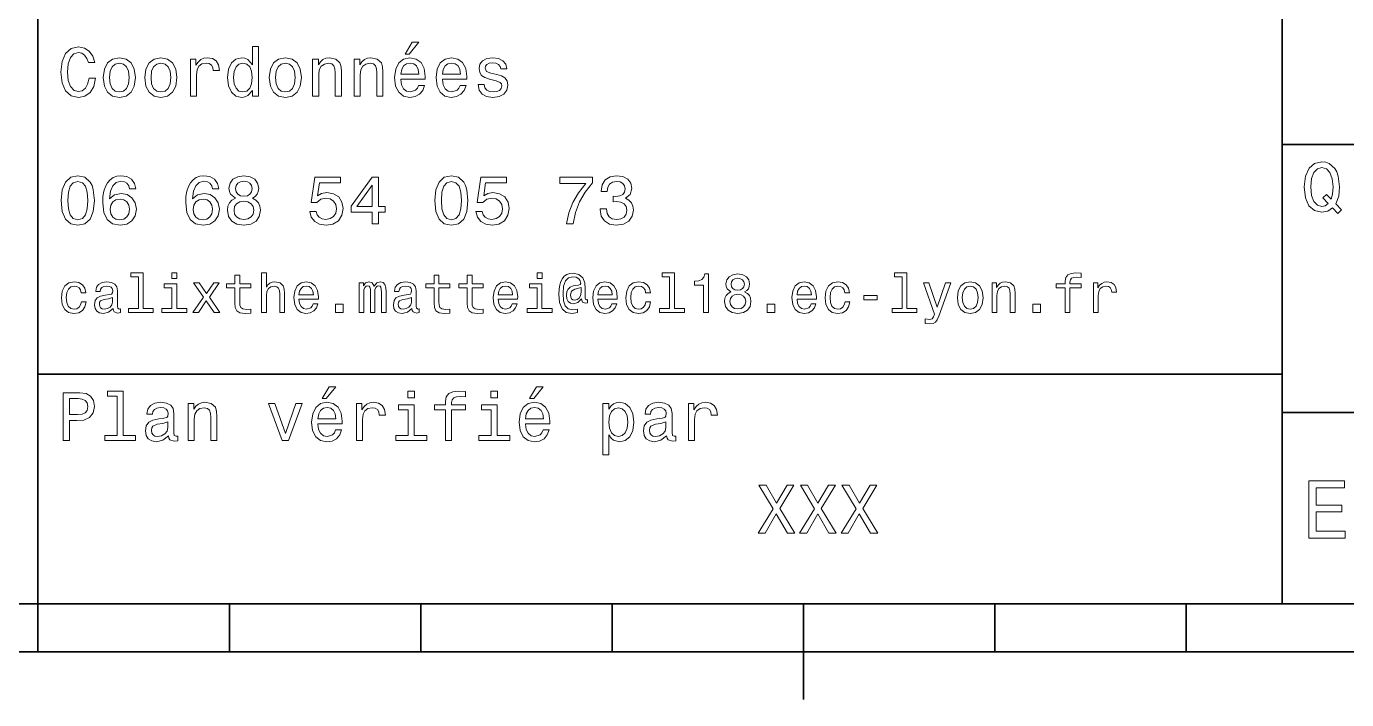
# Model space of a CAD drawing. Extents: x 0 to 420, y 0 to 297.
# Drawn here: x 219.4 to 288.4, y 5 to 40.2 of the extents above; entities that cross this region are included whole.
import ezdxf

# ---------------------------------------------------------------- set-up
doc = ezdxf.new("R2010")
doc.units = 0

msp = doc.modelspace()

# ---------------------------------------------------------------- linework, layer by layer
at = {"color": 7, "lineweight": 35}
for p, q in [((220, 10), (220, 70)), ((285, 10), (285, 70)), ((285, 34), (410, 34)), ((220, 22), (285, 22)), ((285, 20), (410, 20)), ((10, 10), (410, 10)), ((220, 10), (410, 10)), ((110, 7.5), (310, 7.5))]:
    msp.add_line(p, q, dxfattribs=at)
at = {"color": 7, "lineweight": 35, "ltscale": 0.0625}
for p, q in [((220, 10), (220, 7.5)), ((230, 10), (230, 7.5)), ((240, 10), (240, 7.5)), ((250, 10), (250, 7.5)), ((270, 10), (270, 7.5)), ((280, 10), (280, 7.5))]:
    msp.add_line(p, q, dxfattribs=at)
at = {"color": 7, "lineweight": 35, "ltscale": 0.125}
msp.add_line((260, 10), (260, 5), dxfattribs=at)
at = {"color": 7, "lineweight": 13}
for points in [[(239.184433, 38.728386), (239.396973, 38.728386), (239.89769, 39.340778), (239.544662, 39.340778)], [(222.667862, 37.460373), (222.595825, 37.15778), (222.476944, 36.941643), (222.311234, 36.808357), (222.116714, 36.765129), (221.882568, 36.829971), (221.698853, 37.024494), (221.57637, 37.341499), (221.536743, 37.780979), (221.57637, 38.216858), (221.695251, 38.537464), (221.878967, 38.731987), (222.116714, 38.80043), (222.289627, 38.764408), (222.437317, 38.663544), (222.552597, 38.501442), (222.631851, 38.278099), (222.97406, 38.278099), (222.865997, 38.620316), (222.67868, 38.879681), (222.422913, 39.041786), (222.116714, 39.099422), (221.734863, 39.009365), (221.443085, 38.757202), (221.255768, 38.342937), (221.190918, 37.780979), (221.255768, 37.219021), (221.443085, 36.804756), (221.734863, 36.548992), (222.116714, 36.462536), (222.451736, 36.530979), (222.721909, 36.721901), (222.912827, 37.035301), (223.013687, 37.460373)], [(231.201721, 36.829971), (231.201721, 36.530979), (231.518738, 36.530979), (231.518738, 39.117435), (231.205338, 39.117435), (231.205338, 38.170029), (230.963974, 38.443802), (230.816284, 38.508644), (230.646973, 38.533859), (230.340775, 38.461815), (230.103027, 38.260086), (229.94812, 37.935879), (229.894089, 37.5), (229.94812, 37.064121), (230.103027, 36.736309), (230.340775, 36.530979), (230.646973, 36.462536), (230.816284, 36.487751), (230.967575, 36.552593)], [(223.413544, 37.496399), (223.471176, 37.056915), (223.636887, 36.732708), (223.899857, 36.530979), (224.252884, 36.462536), (224.60231, 36.530979), (224.86528, 36.729107), (225.030975, 37.053314), (225.092224, 37.496399), (225.030975, 37.935879), (224.86528, 38.263687), (224.60231, 38.461815), (224.252884, 38.533859), (223.899857, 38.461815), (223.636887, 38.260086), (223.471176, 37.935879)], [(223.737747, 37.5), (223.770172, 37.824207), (223.871033, 38.058357), (224.033142, 38.20245), (224.252884, 38.25288), (224.469025, 38.20245), (224.631119, 38.061958), (224.731995, 37.824207), (224.768005, 37.5), (224.731995, 37.172188), (224.631119, 36.934437), (224.469025, 36.790344), (224.252884, 36.743515), (224.033142, 36.790344), (223.871033, 36.934437), (223.770172, 37.172188)], [(225.582138, 37.496399), (225.639771, 37.056915), (225.805481, 36.732708), (226.068451, 36.530979), (226.421463, 36.462536), (226.770889, 36.530979), (227.033859, 36.729107), (227.19957, 37.053314), (227.260803, 37.496399), (227.19957, 37.935879), (227.033859, 38.263687), (226.770889, 38.461815), (226.421463, 38.533859), (226.068451, 38.461815), (225.805481, 38.260086), (225.639771, 37.935879)], [(225.906342, 37.5), (225.938766, 37.824207), (226.039627, 38.058357), (226.201736, 38.20245), (226.421463, 38.25288), (226.637604, 38.20245), (226.799713, 38.061958), (226.900574, 37.824207), (226.9366, 37.5), (226.900574, 37.172188), (226.799713, 36.934437), (226.637604, 36.790344), (226.421463, 36.743515), (226.201736, 36.790344), (226.039627, 36.934437), (225.938766, 37.172188)], [(227.963257, 36.530979), (228.280258, 36.530979), (228.280258, 37.636887), (228.312683, 37.903458), (228.409943, 38.094379), (228.568451, 38.209652), (228.780975, 38.249279), (228.939484, 38.224064), (229.05835, 38.152016), (229.130402, 38.029537), (229.155624, 37.863831), (229.476227, 37.863831), (229.432999, 38.155621), (229.314117, 38.364552), (229.115997, 38.490635), (228.845825, 38.533859), (228.662109, 38.505043), (228.503601, 38.432995), (228.363113, 38.310516), (228.251434, 38.144814), (228.251434, 38.465416), (227.963257, 38.465416)], [(230.701004, 38.249279), (230.909943, 38.198845), (231.068451, 38.058357), (231.162109, 37.824207), (231.19812, 37.5), (231.162109, 37.172188), (231.068451, 36.938038), (230.909943, 36.793949), (230.701004, 36.747116), (230.502884, 36.793949), (230.351593, 36.938038), (230.250717, 37.175793), (230.218292, 37.5), (230.250717, 37.820606), (230.351593, 38.054756), (230.502884, 38.198845)], [(232.087891, 37.496399), (232.145538, 37.056915), (232.311234, 36.732708), (232.574203, 36.530979), (232.927231, 36.462536), (233.276657, 36.530979), (233.539627, 36.729107), (233.705338, 37.053314), (233.766571, 37.496399), (233.705338, 37.935879), (233.539627, 38.263687), (233.276657, 38.461815), (232.927231, 38.533859), (232.574203, 38.461815), (232.311234, 38.260086), (232.145538, 37.935879)], [(232.412109, 37.5), (232.444519, 37.824207), (232.545395, 38.058357), (232.707489, 38.20245), (232.927231, 38.25288), (233.143372, 38.20245), (233.305481, 38.061958), (233.406342, 37.824207), (233.442368, 37.5), (233.406342, 37.172188), (233.305481, 36.934437), (233.143372, 36.790344), (232.927231, 36.743515), (232.707489, 36.790344), (232.545395, 36.934437), (232.444519, 37.172188)], [(234.350143, 36.530979), (234.667145, 36.530979), (234.667145, 37.647694), (234.69957, 37.903458), (234.804031, 38.090778), (234.966141, 38.206051), (235.182281, 38.249279), (235.355194, 38.213257), (235.463257, 38.115993), (235.517288, 37.953888), (235.535309, 37.737751), (235.535309, 36.530979), (235.85231, 36.530979), (235.85231, 37.802593), (235.837891, 38.058357), (235.773056, 38.270893), (235.560516, 38.465416), (235.229111, 38.533859), (235.045395, 38.508644), (234.890488, 38.440201), (234.757202, 38.324928), (234.65274, 38.170029), (234.65274, 38.465416), (234.350143, 38.465416)], [(236.518738, 36.530979), (236.835739, 36.530979), (236.835739, 37.647694), (236.868149, 37.903458), (236.972626, 38.090778), (237.13472, 38.206051), (237.350861, 38.249279), (237.523773, 38.213257), (237.631836, 38.115993), (237.685883, 37.953888), (237.703888, 37.737751), (237.703888, 36.530979), (238.020889, 36.530979), (238.020889, 37.802593), (238.006485, 38.058357), (237.94165, 38.270893), (237.729111, 38.465416), (237.39769, 38.533859), (237.213974, 38.508644), (237.059082, 38.440201), (236.925797, 38.324928), (236.82132, 38.170029), (236.82132, 38.465416), (236.518738, 38.465416)], [(238.964691, 37.406338), (240.232712, 37.406338), (240.236313, 37.554035), (240.17868, 37.9683), (240.020172, 38.278099), (239.768005, 38.465416), (239.432999, 38.533859), (239.105194, 38.461815), (238.853027, 38.260086), (238.690918, 37.932278), (238.633286, 37.5), (238.687317, 37.056915), (238.849426, 36.732708), (239.097977, 36.530979), (239.422195, 36.462536), (239.703171, 36.509365), (239.933716, 36.631844), (240.103027, 36.826366), (240.200287, 37.085735), (239.886887, 37.085735), (239.822052, 36.941643), (239.728394, 36.833572), (239.461823, 36.747116), (239.256485, 36.786743), (239.101593, 36.912823), (239.000717, 37.118156), (238.964691, 37.395531)], [(238.964691, 37.672909), (239.004318, 37.921471), (239.101593, 38.105186), (239.249283, 38.216858), (239.443802, 38.256485), (239.63472, 38.216858), (239.782425, 38.105186), (239.872482, 37.921471), (239.904907, 37.672909)], [(241.133286, 37.406338), (242.401306, 37.406338), (242.404907, 37.554035), (242.34726, 37.9683), (242.188766, 38.278099), (241.9366, 38.465416), (241.601593, 38.533859), (241.273773, 38.461815), (241.021606, 38.260086), (240.859512, 37.932278), (240.80188, 37.5), (240.855911, 37.056915), (241.018005, 36.732708), (241.266571, 36.530979), (241.590775, 36.462536), (241.871765, 36.509365), (242.10231, 36.631844), (242.271606, 36.826366), (242.368881, 37.085735), (242.055481, 37.085735), (241.990631, 36.941643), (241.896973, 36.833572), (241.630402, 36.747116), (241.425079, 36.786743), (241.270172, 36.912823), (241.169312, 37.118156), (241.133286, 37.395531)], [(241.133286, 37.672909), (241.172913, 37.921471), (241.270172, 38.105186), (241.417862, 38.216858), (241.612396, 38.256485), (241.803314, 38.216858), (241.951004, 38.105186), (242.041061, 37.921471), (242.073486, 37.672909)], [(243.971909, 37.658501), (243.66571, 37.730545), (243.438766, 37.8134), (243.363113, 37.982708), (243.384735, 38.101585), (243.460373, 38.188038), (243.582855, 38.242073), (243.759369, 38.263687), (243.92868, 38.242073), (244.061966, 38.177231), (244.148422, 38.079971), (244.184448, 37.950287), (244.494232, 37.950287), (244.494232, 37.957493), (244.440201, 38.191643), (244.292511, 38.375359), (244.061966, 38.490635), (243.759369, 38.533859), (243.453171, 38.490635), (243.229828, 38.371758), (243.08934, 38.195244), (243.046112, 37.971901), (243.078537, 37.755764), (243.179398, 37.604465), (243.345108, 37.496399), (243.586456, 37.42075), (243.939484, 37.334293), (244.155624, 37.244236), (244.213257, 37.172188), (244.234879, 37.064121), (244.202454, 36.930836), (244.115997, 36.829971), (243.97551, 36.765129), (243.788193, 36.743515), (243.590057, 36.765129), (243.445969, 36.840778), (243.348709, 36.963257), (243.309082, 37.132565), (243.002884, 37.132565), (243.053314, 36.844379), (243.201004, 36.635445), (243.435165, 36.509365), (243.759369, 36.462536), (244.097992, 36.509365), (244.346542, 36.635445), (244.497833, 36.837173), (244.55188, 37.100143), (244.512253, 37.327087), (244.400574, 37.481987), (244.216858, 37.582851)], [(287.642639, 30.685879), (287.916412, 30.401297), (288.107361, 30.592218), (287.811951, 30.894812), (287.963257, 31.305475), (288.010101, 31.780979), (287.94165, 32.339336), (287.862396, 32.56628), (287.757935, 32.753601), (287.462524, 33.009365), (287.28241, 33.074207), (287.08429, 33.099422), (286.702454, 33.009365), (286.410675, 32.757202), (286.223358, 32.342937), (286.158508, 31.780979), (286.223358, 31.219019), (286.407074, 30.804754), (286.698853, 30.54899), (287.08429, 30.462536), (287.397705, 30.520172)], [(287.41571, 30.916426), (287.260803, 30.801151), (287.08429, 30.765129), (286.850159, 30.829971), (286.666412, 31.024494), (286.543945, 31.341497), (286.504333, 31.780979), (286.543945, 32.216858), (286.662811, 32.537464), (286.846527, 32.731987), (287.08429, 32.80043), (287.318451, 32.731987), (287.502167, 32.533859), (287.621033, 32.213257), (287.664276, 31.780979), (287.631836, 31.40634), (287.563416, 31.150576), (287.329254, 31.395533), (287.134735, 31.211815)], [(221.216141, 31.071325), (221.270172, 30.505762), (221.439484, 30.102304), (221.709656, 29.857347), (222.08429, 29.778097), (222.455338, 29.857347), (222.72551, 30.102304), (222.891205, 30.505762), (222.948853, 31.071325), (222.891205, 31.633286), (222.822769, 31.856628), (222.72551, 32.040344), (222.455338, 32.285301), (222.08429, 32.368156), (221.709656, 32.285301), (221.439484, 32.036743), (221.270172, 31.633286)], [(221.561966, 31.071325), (221.590775, 31.507204), (221.680832, 31.820604), (221.842941, 32.004322), (222.08429, 32.069164), (222.322052, 32.004322), (222.484146, 31.820604), (222.574203, 31.507204), (222.603027, 31.071325), (222.574203, 30.631844), (222.484146, 30.318443), (222.322052, 30.134726), (222.08429, 30.073486), (221.842941, 30.134726), (221.680832, 30.318443), (221.590775, 30.631844)], [(225.117432, 31.676512), (225.048996, 31.9683), (224.890488, 32.184437), (224.645538, 32.321323), (224.328537, 32.368156), (224.115997, 32.342937), (223.932281, 32.274494), (223.770172, 32.162823), (223.633286, 32.004322), (223.525223, 31.806194), (223.445969, 31.56484), (223.395538, 31.280258), (223.381119, 30.959654), (223.438766, 30.448126), (223.61528, 30.077089), (223.899857, 29.853746), (224.28891, 29.778097), (224.638336, 29.842939), (224.904892, 30.012247), (225.077805, 30.278818), (225.139053, 30.617435), (225.077805, 30.959654), (224.912109, 31.222622), (224.656342, 31.388329), (224.33934, 31.445965), (223.997116, 31.373919), (223.741348, 31.168587), (223.795395, 31.56484), (223.91066, 31.849422), (224.087173, 32.01873), (224.332138, 32.076366), (224.512253, 32.04755), (224.649139, 31.971901), (224.739197, 31.845821), (224.786026, 31.676512)], [(229.454605, 31.676512), (229.386169, 31.9683), (229.227661, 32.184437), (228.982712, 32.321323), (228.66571, 32.368156), (228.453171, 32.342937), (228.269455, 32.274494), (228.107346, 32.162823), (227.970459, 32.004322), (227.862396, 31.806194), (227.783142, 31.56484), (227.732712, 31.280258), (227.718292, 30.959654), (227.77594, 30.448126), (227.952454, 30.077089), (228.23703, 29.853746), (228.626083, 29.778097), (228.97551, 29.842939), (229.242081, 30.012247), (229.414978, 30.278818), (229.476227, 30.617435), (229.414978, 30.959654), (229.249283, 31.222622), (228.993515, 31.388329), (228.676514, 31.445965), (228.33429, 31.373919), (228.078537, 31.168587), (228.132568, 31.56484), (228.247833, 31.849422), (228.424347, 32.01873), (228.669312, 32.076366), (228.849426, 32.04755), (228.986313, 31.971901), (229.07637, 31.845821), (229.123199, 31.676512)], [(230.311966, 31.197405), (230.128235, 31.09654), (230.002167, 30.956051), (229.922913, 30.779539), (229.89769, 30.567001), (229.955338, 30.246397), (230.121033, 29.997837), (230.391205, 29.839336), (230.758652, 29.778097), (231.122482, 29.839336), (231.392654, 29.997837), (231.55835, 30.246397), (231.619598, 30.567001), (231.590775, 30.779539), (231.515137, 30.956051), (231.385452, 31.09654), (231.205338, 31.197405), (231.349426, 31.283861), (231.450287, 31.402737), (231.51152, 31.546829), (231.533142, 31.723343), (231.47551, 31.979107), (231.324203, 32.184437), (231.079254, 32.317722), (230.758652, 32.368156), (230.434433, 32.317722), (230.189484, 32.184437), (230.034576, 31.979107), (229.980545, 31.723343), (229.998566, 31.546829), (230.059799, 31.402737)], [(230.322769, 31.694523), (230.351593, 31.853025), (230.438034, 31.975504), (230.574921, 32.051151), (230.758652, 32.079971), (230.938766, 32.051151), (231.075653, 31.975504), (231.162109, 31.853025), (231.194519, 31.694523), (231.162109, 31.532419), (231.075653, 31.40634), (230.938766, 31.323486), (230.758652, 31.298271), (230.574921, 31.327089), (230.438034, 31.40634), (230.351593, 31.532419)], [(234.202454, 30.502161), (234.281708, 30.206772), (234.458206, 29.976225), (234.717575, 29.832132), (235.048996, 29.778097), (235.412827, 29.842939), (235.697403, 30.019451), (235.877518, 30.300432), (235.945969, 30.660662), (235.88472, 30.995676), (235.711823, 31.258644), (235.44165, 31.427954), (235.092224, 31.489193), (234.822052, 31.445965), (234.613113, 31.327089), (234.713974, 32.000721), (235.809082, 32.000721), (235.809082, 32.296108), (234.472626, 32.296108), (234.27449, 30.970461), (234.562683, 30.970461), (234.771606, 31.139769), (235.038177, 31.201008), (235.268738, 31.161383), (235.445251, 31.046108), (235.556915, 30.869596), (235.596542, 30.642651), (235.556915, 30.415705), (235.44165, 30.239193), (235.265137, 30.127522), (235.038177, 30.087896), (234.84726, 30.113111), (234.69957, 30.195965), (234.591492, 30.325647), (234.53746, 30.502161)], [(237.46254, 29.850143), (237.786743, 29.850143), (237.786743, 30.46974), (238.143372, 30.46974), (238.143372, 30.757925), (237.786743, 30.757925), (237.786743, 32.296108), (237.458939, 32.296108), (236.363831, 30.786743), (236.363831, 30.46974), (237.46254, 30.46974)], [(236.666428, 30.757925), (237.46254, 31.878241), (237.46254, 30.757925)], [(240.733429, 31.071325), (240.78746, 30.505762), (240.956772, 30.102304), (241.226944, 29.857347), (241.601593, 29.778097), (241.972626, 29.857347), (242.242798, 30.102304), (242.408508, 30.505762), (242.466141, 31.071325), (242.408508, 31.633286), (242.340057, 31.856628), (242.242798, 32.040344), (241.972626, 32.285301), (241.601593, 32.368156), (241.226944, 32.285301), (240.956772, 32.036743), (240.78746, 31.633286)], [(241.079254, 31.071325), (241.108063, 31.507204), (241.19812, 31.820604), (241.360229, 32.004322), (241.601593, 32.069164), (241.83934, 32.004322), (242.001434, 31.820604), (242.091492, 31.507204), (242.120316, 31.071325), (242.091492, 30.631844), (242.001434, 30.318443), (241.83934, 30.134726), (241.601593, 30.073486), (241.360229, 30.134726), (241.19812, 30.318443), (241.108063, 30.631844)], [(242.876801, 30.502161), (242.956055, 30.206772), (243.132568, 29.976225), (243.391937, 29.832132), (243.723343, 29.778097), (244.087173, 29.842939), (244.371765, 30.019451), (244.55188, 30.300432), (244.620316, 30.660662), (244.559082, 30.995676), (244.386169, 31.258644), (244.115997, 31.427954), (243.766571, 31.489193), (243.496399, 31.445965), (243.28746, 31.327089), (243.388336, 32.000721), (244.483429, 32.000721), (244.483429, 32.296108), (243.146973, 32.296108), (242.948853, 30.970461), (243.23703, 30.970461), (243.445969, 31.139769), (243.71254, 31.201008), (243.943085, 31.161383), (244.119598, 31.046108), (244.231262, 30.869596), (244.270889, 30.642651), (244.231262, 30.415705), (244.115997, 30.239193), (243.939484, 30.127522), (243.71254, 30.087896), (243.521622, 30.113111), (243.373917, 30.195965), (243.265854, 30.325647), (243.211823, 30.502161)], [(247.606628, 29.850143), (247.970459, 29.850143), (248.08934, 30.444523), (248.298279, 30.999279), (248.593658, 31.514408), (248.979111, 31.997118), (248.979111, 32.296108), (247.264404, 32.296108), (247.264404, 31.9683), (248.633286, 31.9683), (248.23703, 31.481987), (247.938049, 30.974062), (247.729111, 30.433718)], [(249.368164, 30.635447), (249.368164, 30.610229), (249.425797, 30.264408), (249.595108, 30.005043), (249.861679, 29.839336), (250.214706, 29.778097), (250.58934, 29.839336), (250.870316, 29.997837), (251.05043, 30.25), (251.11528, 30.574207), (251.086456, 30.786743), (251.007202, 30.959654), (250.877533, 31.092939), (250.70462, 31.190201), (250.938766, 31.384726), (251.021622, 31.694523), (250.96759, 31.975504), (250.812683, 32.188038), (250.560516, 32.321323), (250.214706, 32.368156), (249.890488, 32.310516), (249.641937, 32.152016), (249.479828, 31.899855), (249.425797, 31.56484), (249.425797, 31.539625), (249.746399, 31.539625), (249.775223, 31.770172), (249.868881, 31.935879), (250.020172, 32.036743), (250.232712, 32.072765), (250.420029, 32.043949), (250.556915, 31.9683), (250.639771, 31.845821), (250.672195, 31.680115), (250.639771, 31.503601), (250.553314, 31.384726), (250.402023, 31.312679), (250.196686, 31.291065), (250.056198, 31.294668), (250.056198, 31.010086), (250.232712, 31.01729), (250.459656, 30.984869), (250.628967, 30.898415), (250.729828, 30.757925), (250.765854, 30.574207), (250.726227, 30.365273), (250.621765, 30.210375), (250.456055, 30.113111), (250.236313, 30.08069), (250.009369, 30.116714), (249.843658, 30.224783), (249.739197, 30.397694), (249.69957, 30.635447)], [(224.789627, 30.613832), (224.75, 30.386887), (224.649139, 30.213976), (224.48703, 30.098703), (224.285309, 30.062679), (224.072769, 30.098703), (223.91066, 30.210375), (223.806198, 30.383286), (223.773773, 30.610229), (223.809799, 30.833572), (223.91066, 31.002882), (224.07637, 31.11095), (224.299713, 31.150576), (224.494232, 31.11095), (224.649139, 31.006483), (224.75, 30.837175)], [(229.126801, 30.613832), (229.087173, 30.386887), (228.986313, 30.213976), (228.824203, 30.098703), (228.622482, 30.062679), (228.409943, 30.098703), (228.247833, 30.210375), (228.143372, 30.383286), (228.110947, 30.610229), (228.146973, 30.833572), (228.247833, 31.002882), (228.413544, 31.11095), (228.636887, 31.150576), (228.831406, 31.11095), (228.986313, 31.006483), (229.087173, 30.837175)], [(230.243515, 30.574207), (230.27594, 30.765129), (230.380402, 30.909222), (230.542511, 31.002882), (230.758652, 31.035301), (230.971176, 31.002882), (231.133286, 30.909222), (231.237747, 30.765129), (231.273773, 30.574207), (231.237747, 30.368876), (231.133286, 30.213976), (230.971176, 30.113111), (230.758652, 30.08069), (230.542511, 30.113111), (230.380402, 30.213976), (230.27594, 30.368876)], [(225.244965, 27.080692), (225.244965, 25.438042), (224.723343, 25.438042), (224.723343, 25.224785), (226.017288, 25.224785), (226.017288, 25.438042), (225.498566, 25.438042), (225.498566, 27.293949), (224.84726, 27.293949), (224.84726, 27.080692)], [(227.259369, 27.293949), (226.991348, 27.293949), (226.991348, 27.005764), (227.259369, 27.005764)], [(230.285309, 26.504324), (230.285309, 25.729107), (230.302597, 25.478388), (230.383286, 25.305477), (230.544662, 25.204613), (230.818451, 25.170031), (231.118149, 25.184439), (231.118149, 25.40346), (230.899139, 25.386168), (230.700287, 25.409224), (230.593658, 25.48127), (230.547546, 25.602306), (230.53891, 25.772335), (230.53891, 26.504324), (231.118149, 26.504324), (231.118149, 26.720463), (230.53891, 26.720463), (230.53891, 27.172913), (230.285309, 27.172913), (230.285309, 26.720463), (229.84726, 26.720463), (229.84726, 26.504324)], [(231.680115, 25.224785), (231.933716, 25.224785), (231.933716, 26.118156), (231.959656, 26.322767), (232.043228, 26.472624), (232.172913, 26.564842), (232.345825, 26.599424), (232.484146, 26.570606), (232.570602, 26.492796), (232.613831, 26.363113), (232.628235, 26.190203), (232.628235, 25.224785), (232.881851, 25.224785), (232.881851, 26.242077), (232.870316, 26.446688), (232.818451, 26.616716), (232.648407, 26.772335), (232.383286, 26.827091), (232.239197, 26.806917), (232.11528, 26.752163), (232.01152, 26.665707), (231.933716, 26.547552), (231.933716, 27.293949), (231.680115, 27.293949)], [(240.694519, 26.504324), (240.694519, 25.729107), (240.711823, 25.478388), (240.792511, 25.305477), (240.953888, 25.204613), (241.227661, 25.170031), (241.527374, 25.184439), (241.527374, 25.40346), (241.30835, 25.386168), (241.109512, 25.409224), (241.002884, 25.48127), (240.956772, 25.602306), (240.94812, 25.772335), (240.94812, 26.504324), (241.527374, 26.504324), (241.527374, 26.720463), (240.94812, 26.720463), (240.94812, 27.172913), (240.694519, 27.172913), (240.694519, 26.720463), (240.256485, 26.720463), (240.256485, 26.504324)], [(242.429398, 26.504324), (242.429398, 25.729107), (242.446686, 25.478388), (242.527374, 25.305477), (242.688766, 25.204613), (242.96254, 25.170031), (243.262253, 25.184439), (243.262253, 25.40346), (243.043228, 25.386168), (242.844376, 25.409224), (242.737747, 25.48127), (242.69165, 25.602306), (242.682999, 25.772335), (242.682999, 26.504324), (243.262253, 26.504324), (243.262253, 26.720463), (242.682999, 26.720463), (242.682999, 27.172913), (242.429398, 27.172913), (242.429398, 26.720463), (241.991348, 26.720463), (241.991348, 26.504324)], [(246.342941, 27.293949), (246.074921, 27.293949), (246.074921, 27.005764), (246.342941, 27.005764)], [(248.708939, 25.734871), (248.708939, 25.902018), (248.662827, 25.893373), (248.608063, 25.913546), (248.590775, 25.974064), (248.590775, 26.446688), (248.567719, 26.780981), (248.47551, 27.02882), (248.259369, 27.213257), (247.956772, 27.279539), (247.780975, 27.262249), (247.631119, 27.210375), (247.501434, 27.12392), (247.39769, 27.002882), (247.317001, 26.850145), (247.259369, 26.662825), (247.224792, 26.438042), (247.213257, 26.184439), (247.253601, 25.737753), (247.383286, 25.42075), (247.599426, 25.230549), (247.907776, 25.170031), (248.190201, 25.216139), (248.190201, 25.406342), (247.942368, 25.360231), (247.703171, 25.409224), (247.544678, 25.567724), (247.458221, 25.835735), (247.432281, 26.224785), (247.46109, 26.605188), (247.559082, 26.876081), (247.717575, 27.040346), (247.94812, 27.095102), (248.123917, 27.063402), (248.253601, 26.988474), (248.33429, 26.876081), (248.363113, 26.746399), (248.331421, 26.682999), (248.244965, 26.654179), (247.96254, 26.610952), (247.806915, 26.547552), (247.694519, 26.449568), (247.628235, 26.314121), (247.608063, 26.135448), (247.634003, 25.942364), (247.706055, 25.798271), (247.824203, 25.708935), (247.979828, 25.680117), (248.207489, 25.740635), (248.400574, 25.930836), (248.400574, 25.913546), (248.446686, 25.760807), (248.605194, 25.714699)], [(253.002884, 27.080692), (253.002884, 25.438042), (252.481277, 25.438042), (252.481277, 25.224785), (253.775223, 25.224785), (253.775223, 25.438042), (253.256485, 25.438042), (253.256485, 27.293949), (252.605194, 27.293949), (252.605194, 27.080692)], [(254.778107, 25.224785), (255.040344, 25.224785), (255.040344, 27.239193), (254.844391, 27.239193), (254.792511, 27.063402), (254.688766, 26.945246), (254.530258, 26.876081), (254.311249, 26.853027), (254.311249, 26.648417), (254.778107, 26.648417)], [(256.207489, 26.302595), (256.060516, 26.221903), (255.959656, 26.10951), (255.896255, 25.9683), (255.876083, 25.798271), (255.922195, 25.541788), (256.054749, 25.342941), (256.270905, 25.216139), (256.56485, 25.167149), (256.855896, 25.216139), (257.072052, 25.342941), (257.20462, 25.541788), (257.253601, 25.798271), (257.23056, 25.9683), (257.170044, 26.10951), (257.066284, 26.221903), (256.92218, 26.302595), (257.037476, 26.371759), (257.118164, 26.46686), (257.167145, 26.582134), (257.184448, 26.723343), (257.138336, 26.927956), (257.017303, 27.09222), (256.82132, 27.198849), (256.56485, 27.239193), (256.305481, 27.198849), (256.109528, 27.09222), (255.985596, 26.927956), (255.942368, 26.723343), (255.956772, 26.582134), (256.005768, 26.46686)], [(256.216125, 26.700289), (256.239197, 26.827091), (256.30835, 26.925074), (256.417877, 26.985592), (256.56485, 27.008646), (256.708923, 26.985592), (256.818451, 26.925074), (256.887604, 26.827091), (256.913544, 26.700289), (256.887604, 26.570606), (256.818451, 26.469742), (256.708923, 26.40346), (256.56485, 26.383286), (256.417877, 26.406342), (256.30835, 26.469742), (256.239197, 26.570606)], [(265.146973, 27.080692), (265.146973, 25.438042), (264.625366, 25.438042), (264.625366, 25.224785), (265.919312, 25.224785), (265.919312, 25.438042), (265.400574, 25.438042), (265.400574, 27.293949), (264.749298, 27.293949), (264.749298, 27.080692)], [(273.66861, 26.504324), (273.66861, 25.224785), (273.922211, 25.224785), (273.922211, 26.504324), (274.498566, 26.504324), (274.498566, 26.720463), (273.922211, 26.720463), (273.922211, 26.815563), (273.942383, 26.930836), (274.008667, 27.008646), (274.121033, 27.054756), (274.28244, 27.072046), (274.498566, 27.06052), (274.498566, 27.279539), (274.224792, 27.293949), (273.976959, 27.268013), (273.804047, 27.190203), (273.700287, 27.054756), (273.66861, 26.861671), (273.66861, 26.720463), (273.20462, 26.720463), (273.20462, 26.504324)], [(222.256485, 26.259367), (222.507202, 26.259367), (222.455338, 26.489914), (222.331406, 26.671471), (222.138336, 26.783863), (221.887604, 26.827091), (221.610947, 26.769453), (221.400574, 26.60807), (221.268005, 26.345821), (221.221909, 25.994238), (221.265137, 25.645535), (221.394806, 25.386168), (221.599426, 25.224785), (221.878967, 25.170031), (222.126801, 25.213257), (222.319885, 25.334295), (222.452454, 25.524496), (222.510086, 25.778099), (222.268005, 25.778099), (222.224777, 25.616716), (222.144089, 25.495678), (222.028824, 25.42075), (221.887604, 25.397696), (221.711823, 25.43516), (221.585022, 25.550434), (221.507202, 25.737753), (221.481262, 26.002882), (221.507202, 26.262249), (221.587891, 26.449568), (221.717575, 26.564842), (221.887604, 26.605188), (222.03746, 26.579252), (222.149857, 26.51297), (222.224777, 26.40346)], [(223.925079, 25.426514), (223.925079, 25.417868), (223.939484, 25.319885), (223.982712, 25.250721), (224.164261, 25.195967), (224.305481, 25.219021), (224.305481, 25.414986), (224.244949, 25.406342), (224.164261, 25.443806), (224.149857, 25.559078), (224.149857, 26.360231), (224.11528, 26.564842), (224.014404, 26.708935), (223.838623, 26.795389), (223.590775, 26.827091), (223.348709, 26.792507), (223.170029, 26.694525), (223.057632, 26.541788), (223.020172, 26.340059), (223.020172, 26.322767), (223.247833, 26.322767), (223.268005, 26.443806), (223.331406, 26.53026), (223.435165, 26.582134), (223.582138, 26.602306), (223.723343, 26.587896), (223.824203, 26.54467), (223.88472, 26.469742), (223.904892, 26.365995), (223.893372, 26.244957), (223.84726, 26.184439), (223.731995, 26.155621), (223.515854, 26.132566), (223.268005, 26.080692), (223.092224, 25.988474), (222.98848, 25.844381), (222.956772, 25.631124), (222.985596, 25.440924), (223.074921, 25.299713), (223.219025, 25.210375), (223.417862, 25.178675), (223.685883, 25.239195)], [(227.250717, 25.438042), (227.250717, 26.720463), (226.599426, 26.720463), (226.599426, 26.504324), (226.997116, 26.504324), (226.997116, 25.438042), (226.478394, 25.438042), (226.478394, 25.224785), (227.775223, 25.224785), (227.775223, 25.438042)], [(228.394806, 25.224785), (228.792511, 25.827091), (229.201721, 25.224785), (229.507202, 25.224785), (228.953888, 26.023056), (229.47551, 26.772335), (229.181549, 26.772335), (228.804031, 26.210375), (228.426514, 26.772335), (228.126801, 26.772335), (228.639771, 26.020174), (228.097977, 25.224785)], [(233.636887, 25.925074), (234.651291, 25.925074), (234.654175, 26.043228), (234.608063, 26.374641), (234.481262, 26.622478), (234.279541, 26.772335), (234.01152, 26.827091), (233.749283, 26.769453), (233.547546, 26.60807), (233.417862, 26.345821), (233.371765, 26), (233.414978, 25.645535), (233.544662, 25.386168), (233.743515, 25.224785), (234.002884, 25.170031), (234.227661, 25.207495), (234.412109, 25.305477), (234.547546, 25.461096), (234.625366, 25.668589), (234.374634, 25.668589), (234.322769, 25.553314), (234.247833, 25.46686), (234.034576, 25.397696), (233.870316, 25.429396), (233.746399, 25.53026), (233.66571, 25.694525), (233.636887, 25.916428)], [(233.636887, 26.138329), (233.668594, 26.337177), (233.746399, 26.48415), (233.864548, 26.573488), (234.020172, 26.605188), (234.172913, 26.573488), (234.291061, 26.48415), (234.363113, 26.337177), (234.389053, 26.138329)], [(236.783859, 25.224785), (237.017288, 25.224785), (237.017288, 26.259367), (237.031693, 26.414986), (237.074921, 26.527378), (237.141205, 26.59366), (237.227661, 26.619598), (237.296829, 26.596542), (237.342941, 26.538906), (237.365997, 26.440924), (237.374634, 26.311241), (237.374634, 25.224785), (237.593658, 25.224785), (237.593658, 26.259367), (237.608063, 26.412106), (237.651291, 26.524496), (237.720459, 26.59366), (237.806915, 26.619598), (237.876083, 26.596542), (237.922195, 26.538906), (237.951004, 26.311241), (237.951004, 25.224785), (238.184433, 25.224785), (238.184433, 26.293949), (238.170029, 26.515852), (238.123917, 26.685881), (238.031693, 26.789627), (237.881836, 26.827091), (237.706055, 26.769453), (237.570602, 26.602306), (237.463974, 26.766571), (237.285309, 26.827091), (237.121033, 26.769453), (237.008636, 26.60807), (237.008636, 26.772335), (236.783859, 26.772335)], [(239.53891, 25.426514), (239.53891, 25.417868), (239.553314, 25.319885), (239.596542, 25.250721), (239.778091, 25.195967), (239.919312, 25.219021), (239.919312, 25.414986), (239.858795, 25.406342), (239.778091, 25.443806), (239.763687, 25.559078), (239.763687, 26.360231), (239.729111, 26.564842), (239.628235, 26.708935), (239.452454, 26.795389), (239.204605, 26.827091), (238.96254, 26.792507), (238.783859, 26.694525), (238.671463, 26.541788), (238.634003, 26.340059), (238.634003, 26.322767), (238.861664, 26.322767), (238.881836, 26.443806), (238.945251, 26.53026), (239.048996, 26.582134), (239.195969, 26.602306), (239.337173, 26.587896), (239.438034, 26.54467), (239.498566, 26.469742), (239.518738, 26.365995), (239.507202, 26.244957), (239.46109, 26.184439), (239.345825, 26.155621), (239.129684, 26.132566), (238.881836, 26.080692), (238.706055, 25.988474), (238.60231, 25.844381), (238.570602, 25.631124), (238.599426, 25.440924), (238.688751, 25.299713), (238.832855, 25.210375), (239.031693, 25.178675), (239.299713, 25.239195)], [(244.046112, 25.925074), (245.060516, 25.925074), (245.0634, 26.043228), (245.017288, 26.374641), (244.890488, 26.622478), (244.688766, 26.772335), (244.420746, 26.827091), (244.158508, 26.769453), (243.956772, 26.60807), (243.827087, 26.345821), (243.780975, 26), (243.824203, 25.645535), (243.953888, 25.386168), (244.15274, 25.224785), (244.412109, 25.170031), (244.636887, 25.207495), (244.82132, 25.305477), (244.956772, 25.461096), (245.034576, 25.668589), (244.783859, 25.668589), (244.731995, 25.553314), (244.657059, 25.46686), (244.443802, 25.397696), (244.279541, 25.429396), (244.155624, 25.53026), (244.074921, 25.694525), (244.046112, 25.916428)], [(244.046112, 26.138329), (244.077805, 26.337177), (244.155624, 26.48415), (244.273773, 26.573488), (244.429398, 26.605188), (244.582138, 26.573488), (244.700287, 26.48415), (244.772339, 26.337177), (244.798279, 26.138329)], [(246.33429, 25.438042), (246.33429, 26.720463), (245.682999, 26.720463), (245.682999, 26.504324), (246.080688, 26.504324), (246.080688, 25.438042), (245.561966, 25.438042), (245.561966, 25.224785), (246.858795, 25.224785), (246.858795, 25.438042)], [(248.374634, 26.279539), (248.345825, 26.100866), (248.273773, 25.974064), (248.164261, 25.896255), (248.034576, 25.873199), (247.945251, 25.887609), (247.881851, 25.939482), (247.841492, 26.025938), (247.829971, 26.146975), (247.878967, 26.345821), (248.046112, 26.449568), (248.374634, 26.53026)], [(249.250717, 25.925074), (250.265137, 25.925074), (250.268005, 26.043228), (250.221909, 26.374641), (250.095108, 26.622478), (249.893372, 26.772335), (249.625366, 26.827091), (249.363113, 26.769453), (249.161377, 26.60807), (249.031708, 26.345821), (248.985596, 26), (249.028824, 25.645535), (249.158508, 25.386168), (249.357346, 25.224785), (249.616714, 25.170031), (249.841507, 25.207495), (250.02594, 25.305477), (250.161377, 25.461096), (250.239197, 25.668589), (249.98848, 25.668589), (249.9366, 25.553314), (249.861679, 25.46686), (249.648422, 25.397696), (249.484146, 25.429396), (249.360229, 25.53026), (249.279541, 25.694525), (249.250717, 25.916428)], [(249.250717, 26.138329), (249.282425, 26.337177), (249.360229, 26.48415), (249.478394, 26.573488), (249.634003, 26.605188), (249.786743, 26.573488), (249.904907, 26.48415), (249.976944, 26.337177), (250.002884, 26.138329)], [(251.749283, 26.259367), (252, 26.259367), (251.948135, 26.489914), (251.824203, 26.671471), (251.631134, 26.783863), (251.380402, 26.827091), (251.103745, 26.769453), (250.893372, 26.60807), (250.760803, 26.345821), (250.714706, 25.994238), (250.757935, 25.645535), (250.887604, 25.386168), (251.092224, 25.224785), (251.371765, 25.170031), (251.619598, 25.213257), (251.812683, 25.334295), (251.945251, 25.524496), (252.002884, 25.778099), (251.760803, 25.778099), (251.717575, 25.616716), (251.636887, 25.495678), (251.521622, 25.42075), (251.380402, 25.397696), (251.20462, 25.43516), (251.07782, 25.550434), (251, 25.737753), (250.97406, 26.002882), (251, 26.262249), (251.080688, 26.449568), (251.210373, 26.564842), (251.380402, 26.605188), (251.530258, 26.579252), (251.642654, 26.51297), (251.717575, 26.40346)], [(259.659943, 25.925074), (260.674347, 25.925074), (260.677246, 26.043228), (260.631134, 26.374641), (260.504333, 26.622478), (260.302612, 26.772335), (260.034576, 26.827091), (259.772339, 26.769453), (259.570618, 26.60807), (259.440918, 26.345821), (259.394806, 26), (259.438049, 25.645535), (259.567719, 25.386168), (259.766571, 25.224785), (260.02594, 25.170031), (260.250732, 25.207495), (260.435181, 25.305477), (260.570618, 25.461096), (260.648438, 25.668589), (260.397705, 25.668589), (260.345825, 25.553314), (260.270905, 25.46686), (260.057648, 25.397696), (259.893372, 25.429396), (259.76947, 25.53026), (259.688782, 25.694525), (259.659943, 25.916428)], [(259.659943, 26.138329), (259.69165, 26.337177), (259.76947, 26.48415), (259.887604, 26.573488), (260.043243, 26.605188), (260.195984, 26.573488), (260.314117, 26.48415), (260.386169, 26.337177), (260.412109, 26.138329)], [(262.158508, 26.259367), (262.409241, 26.259367), (262.357361, 26.489914), (262.233429, 26.671471), (262.040344, 26.783863), (261.789642, 26.827091), (261.51297, 26.769453), (261.302612, 26.60807), (261.170044, 26.345821), (261.123932, 25.994238), (261.167145, 25.645535), (261.296844, 25.386168), (261.501434, 25.224785), (261.780975, 25.170031), (262.028809, 25.213257), (262.221924, 25.334295), (262.354462, 25.524496), (262.412109, 25.778099), (262.170044, 25.778099), (262.126801, 25.616716), (262.046112, 25.495678), (261.930847, 25.42075), (261.789642, 25.397696), (261.613831, 25.43516), (261.48703, 25.550434), (261.409241, 25.737753), (261.383301, 26.002882), (261.409241, 26.262249), (261.489929, 26.449568), (261.619598, 26.564842), (261.789642, 26.605188), (261.939484, 26.579252), (262.05188, 26.51297), (262.126801, 26.40346)], [(267.417877, 26.772335), (266.97406, 25.49856), (266.53891, 26.772335), (266.262268, 26.772335), (266.850159, 25.13833), (266.798279, 24.994238), (266.71759, 24.896255), (266.582153, 24.864553), (266.348694, 24.893373), (266.348694, 24.648417), (266.593658, 24.62536), (266.76947, 24.648417), (266.893372, 24.720463), (266.982727, 24.844381), (267.060516, 25.025938), (267.688782, 26.772335)], [(268.037476, 25.99712), (268.083588, 25.645535), (268.216156, 25.386168), (268.426514, 25.224785), (268.708954, 25.170031), (268.988464, 25.224785), (269.198853, 25.383286), (269.331421, 25.642653), (269.380402, 25.99712), (269.331421, 26.348703), (269.198853, 26.610952), (268.988464, 26.769453), (268.708954, 26.827091), (268.426514, 26.769453), (268.216156, 26.60807), (268.083588, 26.348703)], [(268.296844, 26), (268.322784, 26.259367), (268.403473, 26.446688), (268.533142, 26.56196), (268.708954, 26.602306), (268.881836, 26.56196), (269.011536, 26.449568), (269.092224, 26.259367), (269.121033, 26), (269.092224, 25.737753), (269.011536, 25.547552), (268.881836, 25.432278), (268.708954, 25.394814), (268.533142, 25.432278), (268.403473, 25.547552), (268.322784, 25.737753)], [(269.84726, 25.224785), (270.100861, 25.224785), (270.100861, 26.118156), (270.126801, 26.322767), (270.210388, 26.472624), (270.340057, 26.564842), (270.51297, 26.599424), (270.651306, 26.570606), (270.737762, 26.492796), (270.781006, 26.363113), (270.79541, 26.190203), (270.79541, 25.224785), (271.049011, 25.224785), (271.049011, 26.242077), (271.037476, 26.446688), (270.985596, 26.616716), (270.815582, 26.772335), (270.550446, 26.827091), (270.403473, 26.806917), (270.279541, 26.752163), (270.172913, 26.659943), (270.089355, 26.536024), (270.089355, 26.772335), (269.84726, 26.772335)], [(275.146973, 25.224785), (275.400574, 25.224785), (275.400574, 26.10951), (275.426514, 26.322767), (275.504333, 26.475506), (275.631134, 26.567724), (275.801147, 26.599424), (275.927979, 26.579252), (276.023071, 26.521614), (276.080688, 26.423632), (276.100891, 26.291067), (276.357361, 26.291067), (276.322784, 26.524496), (276.227661, 26.691643), (276.069183, 26.792507), (275.853027, 26.827091), (275.706055, 26.804035), (275.579254, 26.746399), (275.466858, 26.648417), (275.377533, 26.515852), (275.377533, 26.772335), (275.146973, 26.772335)], [(223.896255, 25.766571), (223.861664, 25.616716), (223.769455, 25.501442), (223.631119, 25.426514), (223.46109, 25.400578), (223.351578, 25.414986), (223.273773, 25.461096), (223.224777, 25.541788), (223.210373, 25.654181), (223.221909, 25.755045), (223.268005, 25.827091), (223.452454, 25.907782), (223.685883, 25.942364), (223.896255, 26.011528)], [(235.547546, 25.224785), (235.945251, 25.224785), (235.945251, 25.654181), (235.547546, 25.654181)], [(239.510086, 25.766571), (239.475494, 25.616716), (239.383286, 25.501442), (239.244949, 25.426514), (239.074921, 25.400578), (238.965424, 25.414986), (238.887604, 25.461096), (238.838623, 25.541788), (238.824203, 25.654181), (238.835739, 25.755045), (238.881836, 25.827091), (239.066284, 25.907782), (239.299713, 25.942364), (239.510086, 26.011528)], [(256.15274, 25.804035), (256.17868, 25.956774), (256.262268, 26.072046), (256.391937, 26.146975), (256.56485, 26.172913), (256.734863, 26.146975), (256.864563, 26.072046), (256.94812, 25.956774), (256.976959, 25.804035), (256.94812, 25.639771), (256.864563, 25.515852), (256.734863, 25.43516), (256.56485, 25.409224), (256.391937, 25.43516), (256.262268, 25.515852), (256.17868, 25.639771)], [(258.100861, 25.224785), (258.498566, 25.224785), (258.498566, 25.654181), (258.100861, 25.654181)], [(263.15564, 25.884727), (263.853027, 25.884727), (263.853027, 26.112392), (263.15564, 26.112392)], [(271.979828, 25.224785), (272.377533, 25.224785), (272.377533, 25.654181), (271.979828, 25.654181)], [(221.324203, 18.530979), (221.655624, 18.530979), (221.655624, 19.586454), (222.023056, 19.586454), (222.394089, 19.604465), (222.689484, 19.730547), (222.880402, 19.975504), (222.945251, 20.310518), (222.894806, 20.620316), (222.750717, 20.847261), (222.51297, 20.98415), (222.188766, 21.030979), (221.324203, 21.030979)], [(222.098709, 20.724783), (222.314835, 20.703169), (222.473343, 20.634726), (222.567001, 20.508644), (222.599426, 20.310518), (222.5634, 20.101583), (222.466141, 19.975504), (222.30043, 19.910662), (222.073486, 19.892651), (221.655624, 19.892651), (221.655624, 20.724783)], [(224.137604, 20.850864), (224.137604, 18.79755), (223.485596, 18.79755), (223.485596, 18.530979), (225.103027, 18.530979), (225.103027, 18.79755), (224.454605, 18.79755), (224.454605, 21.117435), (223.640488, 21.117435), (223.640488, 20.850864)], [(234.84726, 20.728386), (235.059799, 20.728386), (235.560516, 21.340778), (235.207489, 21.340778)], [(239.667145, 21.117435), (239.332138, 21.117435), (239.332138, 20.757204), (239.667145, 20.757204)], [(241.295395, 20.130404), (241.295395, 18.530979), (241.612396, 18.530979), (241.612396, 20.130404), (242.332855, 20.130404), (242.332855, 20.400576), (241.612396, 20.400576), (241.612396, 20.519451), (241.637604, 20.663544), (241.720459, 20.760807), (241.860947, 20.818443), (242.062683, 20.840057), (242.332855, 20.825647), (242.332855, 21.099422), (241.990631, 21.117435), (241.680832, 21.085014), (241.464691, 20.987751), (241.335022, 20.818443), (241.295395, 20.577089), (241.295395, 20.400576), (240.715424, 20.400576), (240.715424, 20.130404)], [(244.004318, 21.117435), (243.669312, 21.117435), (243.669312, 20.757204), (244.004318, 20.757204)], [(245.690201, 20.728386), (245.90274, 20.728386), (246.403458, 21.340778), (246.05043, 21.340778)], [(226.824921, 18.78314), (226.824921, 18.772333), (226.842941, 18.649855), (226.896973, 18.5634), (227.123917, 18.494957), (227.30043, 18.523775), (227.30043, 18.768732), (227.224777, 18.757925), (227.123917, 18.804754), (227.105911, 18.948847), (227.105911, 19.950287), (227.062683, 20.206051), (226.9366, 20.386166), (226.716858, 20.494236), (226.407059, 20.533861), (226.104462, 20.490633), (225.881119, 20.368155), (225.740631, 20.177233), (225.693802, 19.925072), (225.693802, 19.903458), (225.978394, 19.903458), (226.003601, 20.054754), (226.082855, 20.162823), (226.21254, 20.227665), (226.396255, 20.252882), (226.572769, 20.234869), (226.698853, 20.180836), (226.77449, 20.087175), (226.799713, 19.957493), (226.785309, 19.806194), (226.727661, 19.730547), (226.583572, 19.694523), (226.3134, 19.665705), (226.003601, 19.600864), (225.783859, 19.48559), (225.654175, 19.305475), (225.614548, 19.038904), (225.650574, 18.801151), (225.762253, 18.62464), (225.942368, 18.512968), (226.190918, 18.473343), (226.52594, 18.54899)], [(227.844376, 18.530979), (228.161377, 18.530979), (228.161377, 19.647694), (228.193802, 19.903458), (228.298279, 20.090778), (228.460373, 20.206051), (228.676514, 20.249279), (228.849426, 20.213255), (228.957489, 20.115993), (229.011536, 19.95389), (229.029541, 19.737751), (229.029541, 18.530979), (229.346542, 18.530979), (229.346542, 19.802593), (229.332138, 20.058357), (229.267288, 20.270893), (229.054749, 20.465418), (228.723343, 20.533861), (228.539627, 20.508644), (228.38472, 20.440201), (228.251434, 20.324926), (228.146973, 20.170029), (228.146973, 20.465418), (227.844376, 20.465418)], [(232.76152, 18.530979), (233.096542, 18.530979), (233.802597, 20.465418), (233.474777, 20.465418), (232.930832, 18.905619), (232.376083, 20.465418), (232.044662, 20.465418)], [(234.627518, 19.40634), (235.895538, 19.40634), (235.899139, 19.554033), (235.841492, 19.9683), (235.682999, 20.278097), (235.430832, 20.465418), (235.095825, 20.533861), (234.768005, 20.461815), (234.515854, 20.260086), (234.353745, 19.932276), (234.296112, 19.5), (234.350143, 19.056915), (234.512253, 18.732708), (234.760803, 18.530979), (235.085022, 18.462536), (235.365997, 18.509365), (235.596542, 18.631844), (235.765854, 18.826368), (235.863113, 19.085733), (235.549713, 19.085733), (235.484863, 18.941643), (235.391205, 18.833572), (235.124634, 18.747118), (234.919312, 18.786743), (234.764404, 18.912823), (234.663544, 19.118155), (234.627518, 19.395533)], [(234.627518, 19.672911), (234.667145, 19.921469), (234.764404, 20.105186), (234.912109, 20.216858), (235.106628, 20.256483), (235.297546, 20.216858), (235.445251, 20.105186), (235.535309, 19.921469), (235.567719, 19.672911)], [(236.637604, 18.530979), (236.954605, 18.530979), (236.954605, 19.636887), (236.98703, 19.903458), (237.08429, 20.094379), (237.242798, 20.209654), (237.455338, 20.249279), (237.613831, 20.224062), (237.732712, 20.152016), (237.804749, 20.029537), (237.829971, 19.863832), (238.150574, 19.863832), (238.107346, 20.155619), (237.988464, 20.364553), (237.790344, 20.490633), (237.520172, 20.533861), (237.336456, 20.505043), (237.177948, 20.432997), (237.03746, 20.310518), (236.925797, 20.144812), (236.925797, 20.465418), (236.637604, 20.465418)], [(239.656342, 18.79755), (239.656342, 20.400576), (238.842224, 20.400576), (238.842224, 20.130404), (239.33934, 20.130404), (239.33934, 18.79755), (238.690918, 18.79755), (238.690918, 18.530979), (240.311966, 18.530979), (240.311966, 18.79755)], [(243.993515, 18.79755), (243.993515, 20.400576), (243.179398, 20.400576), (243.179398, 20.130404), (243.676514, 20.130404), (243.676514, 18.79755), (243.028107, 18.79755), (243.028107, 18.530979), (244.649139, 18.530979), (244.649139, 18.79755)], [(245.470459, 19.40634), (246.73848, 19.40634), (246.742081, 19.554033), (246.684448, 19.9683), (246.52594, 20.278097), (246.273773, 20.465418), (245.938766, 20.533861), (245.610962, 20.461815), (245.358795, 20.260086), (245.196686, 19.932276), (245.139053, 19.5), (245.193085, 19.056915), (245.355194, 18.732708), (245.603745, 18.530979), (245.927948, 18.462536), (246.208939, 18.509365), (246.439484, 18.631844), (246.608795, 18.826368), (246.706055, 19.085733), (246.392654, 19.085733), (246.32782, 18.941643), (246.234146, 18.833572), (245.967575, 18.747118), (245.762253, 18.786743), (245.607346, 18.912823), (245.506485, 19.118155), (245.470459, 19.395533)], [(245.470459, 19.672911), (245.510086, 19.921469), (245.607346, 20.105186), (245.755051, 20.216858), (245.94957, 20.256483), (246.140488, 20.216858), (246.288193, 20.105186), (246.37825, 19.921469), (246.41066, 19.672911)], [(249.829254, 20.166426), (249.829254, 20.465418), (249.512253, 20.465418), (249.512253, 17.7817), (249.829254, 17.7817), (249.829254, 18.826368), (249.940918, 18.657061), (250.067001, 18.545389), (250.384003, 18.462536), (250.6866, 18.530979), (250.924347, 18.736311), (251.079254, 19.060518), (251.136887, 19.5), (251.079254, 19.935879), (250.924347, 20.260086), (250.6866, 20.461815), (250.384003, 20.533861), (250.211105, 20.512247), (250.0634, 20.443804), (249.937317, 20.328529)], [(250.329971, 18.747118), (250.117432, 18.793947), (249.96254, 18.93804), (249.86528, 19.17219), (249.832855, 19.5), (249.86528, 19.824207), (249.96254, 20.058357), (250.117432, 20.198847), (250.329971, 20.249279), (250.524506, 20.198847), (250.679398, 20.054754), (250.776657, 19.820604), (250.812683, 19.5), (250.776657, 19.175793), (250.679398, 18.93804), (250.524506, 18.793947)], [(252.847992, 18.78314), (252.847992, 18.772333), (252.865997, 18.649855), (252.920029, 18.5634), (253.146973, 18.494957), (253.323486, 18.523775), (253.323486, 18.768732), (253.247849, 18.757925), (253.146973, 18.804754), (253.128967, 18.948847), (253.128967, 19.950287), (253.085739, 20.206051), (252.959656, 20.386166), (252.739914, 20.494236), (252.430115, 20.533861), (252.127533, 20.490633), (251.904175, 20.368155), (251.763687, 20.177233), (251.716858, 19.925072), (251.716858, 19.903458), (252.00145, 19.903458), (252.026657, 20.054754), (252.105911, 20.162823), (252.235596, 20.227665), (252.419312, 20.252882), (252.595825, 20.234869), (252.721909, 20.180836), (252.797562, 20.087175), (252.822769, 19.957493), (252.808365, 19.806194), (252.750732, 19.730547), (252.606628, 19.694523), (252.336456, 19.665705), (252.026657, 19.600864), (251.806915, 19.48559), (251.677246, 19.305475), (251.637619, 19.038904), (251.67363, 18.801151), (251.785309, 18.62464), (251.965424, 18.512968), (252.213989, 18.473343), (252.548996, 18.54899)], [(253.986313, 18.530979), (254.303314, 18.530979), (254.303314, 19.636887), (254.335739, 19.903458), (254.432999, 20.094379), (254.591507, 20.209654), (254.804047, 20.249279), (254.96254, 20.224062), (255.081421, 20.152016), (255.153473, 20.029537), (255.17868, 19.863832), (255.499283, 19.863832), (255.456055, 20.155619), (255.337189, 20.364553), (255.139053, 20.490633), (254.868881, 20.533861), (254.685165, 20.505043), (254.526657, 20.432997), (254.386169, 20.310518), (254.274506, 20.144812), (254.274506, 20.465418), (253.986313, 20.465418)], [(226.78891, 19.208212), (226.745682, 19.020893), (226.630402, 18.876801), (226.457489, 18.78314), (226.244965, 18.750719), (226.108063, 18.768732), (226.010803, 18.826368), (225.94957, 18.927233), (225.931549, 19.067722), (225.945969, 19.193804), (226.003601, 19.283861), (226.234146, 19.384726), (226.52594, 19.427954), (226.78891, 19.514408)], [(252.811966, 19.208212), (252.768738, 19.020893), (252.653458, 18.876801), (252.48056, 18.78314), (252.268021, 18.750719), (252.131134, 18.768732), (252.033875, 18.826368), (251.972626, 18.927233), (251.95462, 19.067722), (251.969025, 19.193804), (252.026657, 19.283861), (252.257202, 19.384726), (252.548996, 19.427954), (252.811966, 19.514408)], [(257.623901, 13.690562), (258.002167, 13.690562), (258.574921, 14.70281), (259.158508, 13.690562), (259.540344, 13.690562), (258.758636, 14.976585), (259.500702, 16.194164), (259.136871, 16.194164), (258.585724, 15.268372), (258.04538, 16.194164), (257.667145, 16.194164), (258.405609, 14.972983)], [(259.792511, 13.690562), (260.170746, 13.690562), (260.7435, 14.70281), (261.327087, 13.690562), (261.708923, 13.690562), (260.927216, 14.976585), (261.669312, 16.194164), (261.305481, 16.194164), (260.754333, 15.268372), (260.213959, 16.194164), (259.835724, 16.194164), (260.574219, 14.972983)], [(261.96109, 13.690562), (262.339325, 13.690562), (262.912109, 14.70281), (263.495667, 13.690562), (263.877502, 13.690562), (263.095825, 14.976585), (263.837891, 16.194164), (263.47406, 16.194164), (262.922913, 15.268372), (262.382568, 16.194164), (262.004333, 16.194164), (262.742798, 14.972983)], [(286.393372, 13.428675), (288.29538, 13.428675), (288.29538, 13.791787), (286.791077, 13.791787), (286.791077, 14.807637), (288.131134, 14.807637), (288.131134, 15.166427), (286.791077, 15.166427), (286.791077, 16.065563), (288.260803, 16.065563), (288.260803, 16.428675), (286.393372, 16.428675)]]:
    msp.add_lwpolyline(points, close=True, dxfattribs=at)

doc.saveas('drawing.dxf')
